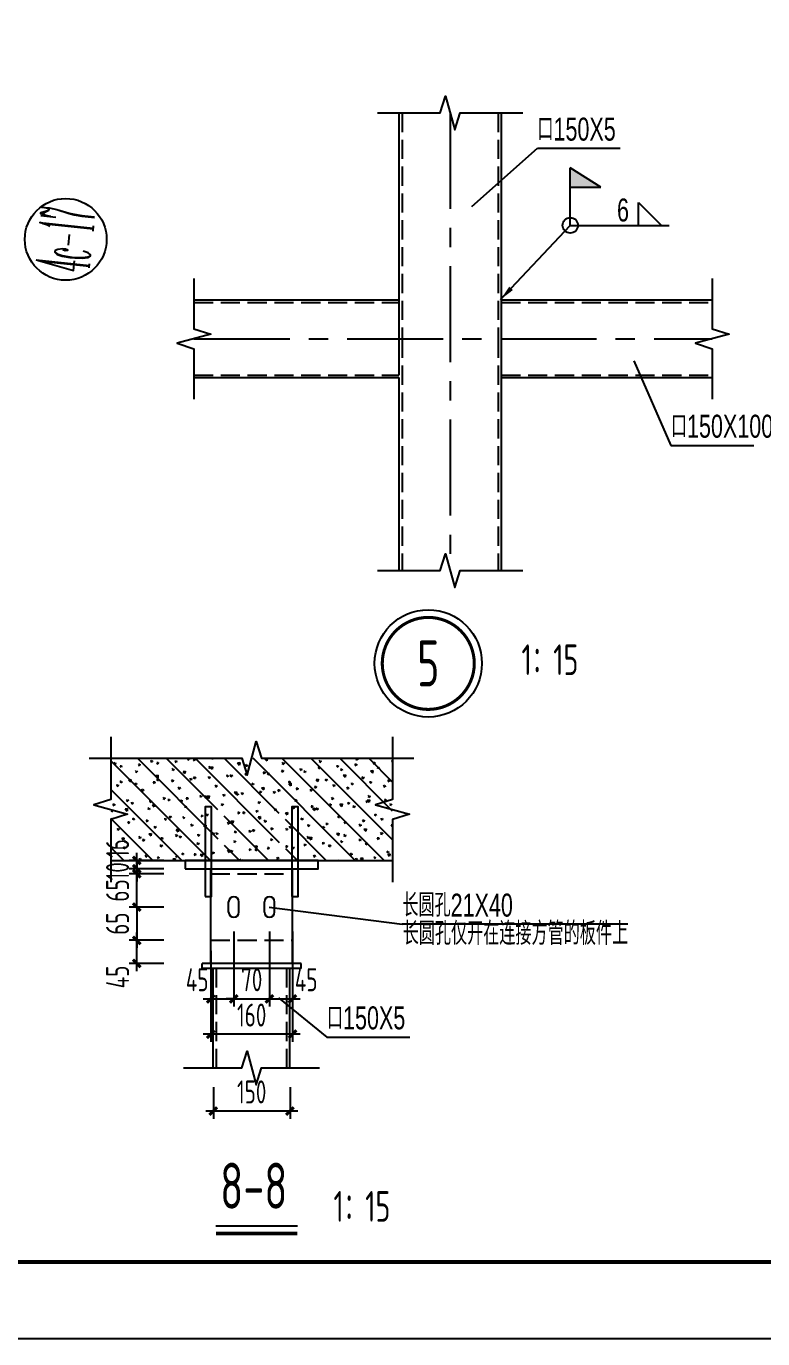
# Model space of a CAD drawing. Extents: x -803796 to -501762, y -1479216 to -846035.
# Drawn here: x -553174 to -538766, y -909035 to -883356 of the extents above; entities that cross this region are included whole.
import ezdxf
from ezdxf.enums import TextEntityAlignment as Align

# ---------------------------------------------------------------- set-up
doc = ezdxf.new("R2010")
doc.units = 0
doc.header["$LTSCALE"] = 1500
doc.linetypes.add('5102-12$0$5102-12$0$5102-12$0$DASH', pattern=[0.35, 0.25, -0.1])
doc.linetypes.add('CENTER', pattern=[2, 1.25, -0.25, 0.25, -0.25])
doc.layers.get('0').update_dxf_attribs({"linetype": 'CONTINUOUS'})
doc.layers.get('Defpoints').update_dxf_attribs({"linetype": 'CONTINUOUS'})
for name, color, linetype in [('AR-INT DECO', 140, 'CONTINUOUS'), ('AXIS', 253, 'CENTER'), ('BORDER', 7, 'CONTINUOUS'), ('DIM', 3, 'CONTINUOUS'), ('HATCH', 254, 'CONTINUOUS'), ('NUM', 7, 'CONTINUOUS'), ('STXT_HF', 7, 'CONTINUOUS'), ('STXT_HF_TEXT', 7, 'CONTINUOUS'), ('TEXT', 7, 'CONTINUOUS'), ('THIN', 7, 'CONTINUOUS'), ('XREF-GRID-04区$0$AXIS', 3, 'CONTINUOUS')]:
    doc.layers.add(name, color=color, linetype=linetype)
doc.styles.add('TSSD_Dimension', font='Tssdeng.shx', dxfattribs={"width": 0.7, "bigfont": 'hztxt.shx'})
doc.styles.add('TSSD_Label', font='tj03-romans1.shx', dxfattribs={"width": 0.7, "bigfont": 'hztxt.shx'})
doc.styles.add('TSSD_NORM', font='tssdeng.shx', dxfattribs={"width": 0.7, "bigfont": 'hztxt.shx'})
doc.styles.add('TSSD_Num', font='tssdeng.shx', dxfattribs={"width": 0.7, "bigfont": 'hztxt.shx'})
doc.styles.add('XREF-GRID-04区$0$_TCH_AXIS', font='COMPLEX', dxfattribs={"bigfont": 'GBCBIG'})
doc.dimstyles.new('TSSD_15_150', dxfattribs={"dimtxt": 450, "dimasz": 150, "dimexe": 150, "dimexo": 375, "dimgap": 150, "dimtad": 1, "dimdec": 0, "dimlfac": 0.1, "dimzin": 0, "dimdsep": 46, "dimtxsty": 'TSSD_Dimension', "dimblk": 'ARCHTICK', "dimblk1": 'ARCHTICK', "dimblk2": 'ARCHTICK', "dimcen": 0, "dimdle": 150, "dimclrt": 7, "dimadec": 0, "dimazin": 0, "dimtfac": 1, "dimtdec": 0, "dimtix": 1, "dimtmove": 2, "dimatfit": 3, "dimfxl": 1, "dimtolj": 1, "dimtzin": 0, "dimarcsym": 0})
doc.dimstyles.new('TSSD_LEADER_STYLE_300.0', dxfattribs={"dimtxt": 0.18, "dimasz": 300, "dimexe": 0.18, "dimexo": 0.0625, "dimgap": 0.09, "dimtad": 0, "dimtih": 1, "dimtoh": 1, "dimdec": 4, "dimzin": 0, "dimdsep": 46, "dimtxsty": 'Standard', "dimcen": 0.09, "dimadec": 0, "dimazin": 0, "dimtfac": 1, "dimtdec": 4, "dimtofl": 0, "dimtmove": 0, "dimatfit": 3, "dimfxl": 1, "dimtolj": 1, "dimtzin": 0, "dimarcsym": 0})

# ---------------------------------------------------------------- blocks, each defined once
blk = doc.blocks.new('ts_idx2')
at = {"color": 0, "linetype": 'ByBlock', "lineweight": -2, "const_width": 0.0333}
blk.add_lwpolyline([(-0.5, 0, 1), (0.5, 0, 1)], format="xyb", close=True, dxfattribs=at)
at = {"color": 0, "linetype": 'ByBlock', "lineweight": -2}
blk.add_circle((0, 0), 0.583, dxfattribs=at)
at = {"color": 0, "linetype": 'ByBlock', "lineweight": -2, "style": 'TSSD_Num', "width": 0.7}
blk.add_attdef('A', text='', height=0.5, dxfattribs=at).set_placement((0, 0), align=Align.MIDDLE_CENTER)
blk = doc.blocks.new('_WELD001')
at = {"linetype": 'ByBlock'}
blk.add_hatch(color=0, dxfattribs=at).paths.add_polyline_path([(0, 1.5), (0, 1), (0.8, 1)])
at = {"color": 0, "linetype": 'ByBlock'}
for p, q in [((0, 0), (0, 1.5)), ((0.8, 1), (0, 1.5)), ((0, 1), (0.8, 1))]:
    blk.add_line(p, q, dxfattribs=at)
blk = doc.blocks.new('_WELD003')
at = {"color": 0, "linetype": 'ByBlock'}
blk.add_circle((0, 0), 0.5, dxfattribs=at)
blk = doc.blocks.new('_WELD004')
at = {"color": 0, "linetype": 'ByBlock'}
for p, q in [((0, 1), (1, 0)), ((0, 0), (0, 1))]:
    blk.add_line(p, q, dxfattribs=at)
blk = doc.blocks.new('_ArchTick')
at = {"color": 0, "linetype": 'ByBlock', "const_width": 0.4}
blk.add_lwpolyline([(-0.5, -0.5), (0.5, 0.5)], dxfattribs=at)
blk = doc.blocks.new('*D342')
at = {"layer": 'Defpoints', "color": 0, "transparency": 16777216}
for p in [(-549514, -903735), (-548014, -903735), (-549514, -904581)]:
    blk.add_point(p, dxfattribs=at)
at = {"layer": 'DIM', "color": 0, "lineweight": -2, "transparency": 16777216}
for p, q in [((-549514, -904110), (-549514, -904731)), ((-548014, -904110), (-548014, -904731)), ((-547864, -904581), (-549664, -904581))]:
    blk.add_line(p, q, dxfattribs=at)
at = {"layer": 'DIM', "color": 0, "lineweight": -2, "transparency": 16777216, "xscale": 150, "yscale": 150, "zscale": 150, "rotation": 180}
blk.add_blockref('_ArchTick', (-549514, -904581), dxfattribs=at)
at = {"layer": 'DIM', "color": 0, "lineweight": -2, "transparency": 16777216, "xscale": 150, "yscale": 150, "zscale": 150}
blk.add_blockref('_ArchTick', (-548014, -904581), dxfattribs=at)
at = {"layer": 'DIM', "color": 7, "transparency": 16777216, "insert": (-548764, -904206), "char_height": 450, "attachment_point": 5, "style": 'TSSD_Dimension'}
blk.add_mtext('\\A1;150', dxfattribs=at)
blk = doc.blocks.new('*D348')
at = {"layer": 'Defpoints', "color": 0, "transparency": 16777216}
for p in [(-549114, -900689), (-549564, -901068), (-549114, -902386)]:
    blk.add_point(p, dxfattribs=at)
at = {"layer": 'DIM', "color": 0, "lineweight": -2, "transparency": 16777216}
for p, q in [((-549114, -901064), (-549114, -902536)), ((-549564, -901443), (-549564, -902536)), ((-549714, -902386), (-548964, -902386))]:
    blk.add_line(p, q, dxfattribs=at)
at = {"layer": 'DIM', "color": 0, "lineweight": -2, "transparency": 16777216, "xscale": 150, "yscale": 150, "zscale": 150, "rotation": 180}
blk.add_blockref('_ArchTick', (-549564, -902386), dxfattribs=at)
at = {"layer": 'DIM', "color": 0, "lineweight": -2, "transparency": 16777216, "xscale": 150, "yscale": 150, "zscale": 150}
blk.add_blockref('_ArchTick', (-549114, -902386), dxfattribs=at)
at = {"layer": 'DIM', "color": 7, "transparency": 16777216, "insert": (-549830, -902011), "char_height": 450, "attachment_point": 5, "style": 'TSSD_Dimension'}
blk.add_mtext('\\A1;45', dxfattribs=at)
blk = doc.blocks.new('*D349')
at = {"layer": 'Defpoints', "color": 0, "transparency": 16777216}
for p in [(-549114, -900689), (-548414, -900689), (-548414, -902386)]:
    blk.add_point(p, dxfattribs=at)
at = {"layer": 'DIM', "color": 0, "lineweight": -2, "transparency": 16777216}
for p, q in [((-549114, -901064), (-549114, -902536)), ((-548414, -901064), (-548414, -902536)), ((-549114, -902386), (-549264, -902386)), ((-549114, -902386), (-548414, -902386)), ((-548414, -902386), (-548264, -902386))]:
    blk.add_line(p, q, dxfattribs=at)
at = {"layer": 'DIM', "color": 0, "lineweight": -2, "transparency": 16777216, "xscale": 150, "yscale": 150, "zscale": 150}
blk.add_blockref('_ArchTick', (-549114, -902386), dxfattribs=at)
at = {"layer": 'DIM', "color": 0, "lineweight": -2, "transparency": 16777216, "xscale": 150, "yscale": 150, "zscale": 150, "rotation": 180}
blk.add_blockref('_ArchTick', (-548414, -902386), dxfattribs=at)
at = {"layer": 'DIM', "color": 7, "transparency": 16777216, "insert": (-548764, -902011), "char_height": 450, "attachment_point": 5, "style": 'TSSD_Dimension'}
blk.add_mtext('\\A1;70', dxfattribs=at)
blk = doc.blocks.new('*D350')
at = {"layer": 'Defpoints', "color": 0, "transparency": 16777216}
for p in [(-548414, -900689), (-547964, -900689), (-547964, -902386)]:
    blk.add_point(p, dxfattribs=at)
at = {"layer": 'DIM', "color": 0, "lineweight": -2, "transparency": 16777216}
for p, q in [((-548414, -901064), (-548414, -902536)), ((-547964, -901064), (-547964, -902536)), ((-548564, -902386), (-547814, -902386))]:
    blk.add_line(p, q, dxfattribs=at)
at = {"layer": 'DIM', "color": 0, "lineweight": -2, "transparency": 16777216, "xscale": 150, "yscale": 150, "zscale": 150, "rotation": 180}
blk.add_blockref('_ArchTick', (-548414, -902386), dxfattribs=at)
at = {"layer": 'DIM', "color": 0, "lineweight": -2, "transparency": 16777216, "xscale": 150, "yscale": 150, "zscale": 150}
blk.add_blockref('_ArchTick', (-547964, -902386), dxfattribs=at)
at = {"layer": 'DIM', "color": 7, "transparency": 16777216, "insert": (-547698, -902011), "char_height": 450, "attachment_point": 5, "style": 'TSSD_Dimension'}
blk.add_mtext('\\A1;45', dxfattribs=at)
blk = doc.blocks.new('*D351')
at = {"layer": 'Defpoints', "color": 0, "transparency": 16777216}
for p in [(-549564, -901920), (-547964, -901920), (-549564, -903077)]:
    blk.add_point(p, dxfattribs=at)
at = {"layer": 'DIM', "color": 0, "lineweight": -2, "transparency": 16777216}
for p, q in [((-549564, -902295), (-549564, -903227)), ((-547964, -902295), (-547964, -903227)), ((-547814, -903077), (-549714, -903077))]:
    blk.add_line(p, q, dxfattribs=at)
at = {"layer": 'DIM', "color": 0, "lineweight": -2, "transparency": 16777216, "xscale": 150, "yscale": 150, "zscale": 150, "rotation": 180}
blk.add_blockref('_ArchTick', (-549564, -903077), dxfattribs=at)
at = {"layer": 'DIM', "color": 0, "lineweight": -2, "transparency": 16777216, "xscale": 150, "yscale": 150, "zscale": 150}
blk.add_blockref('_ArchTick', (-547964, -903077), dxfattribs=at)
at = {"layer": 'DIM', "color": 7, "transparency": 16777216, "insert": (-548764, -902702), "char_height": 450, "attachment_point": 5, "style": 'TSSD_Dimension'}
blk.add_mtext('\\A1;160', dxfattribs=at)
blk = doc.blocks.new('*D406')
at = {"layer": 'Defpoints', "color": 0, "transparency": 16777216}
for p in [(-551012, -899939), (-550109, -899939), (-550109, -900589)]:
    blk.add_point(p, dxfattribs=at)
at = {"layer": 'DIM', "color": 0, "lineweight": -2, "transparency": 16777216}
for p, q in [((-550484, -899939), (-551162, -899939)), ((-551012, -899939), (-551012, -899789)), ((-551012, -900589), (-551012, -899939)), ((-550484, -900589), (-551162, -900589)), ((-551012, -900589), (-551012, -900739))]:
    blk.add_line(p, q, dxfattribs=at)
at = {"layer": 'DIM', "color": 0, "lineweight": -2, "transparency": 16777216, "xscale": 150, "yscale": 150, "zscale": 150}
for p, rotation in [((-551012, -899939), 270), ((-551012, -900589), 90)]:
    blk.add_blockref('_ArchTick', p, dxfattribs=dict(at, rotation=rotation))
at = {"layer": 'DIM', "color": 7, "transparency": 16777216, "insert": (-551387, -900264), "char_height": 450, "attachment_point": 5, "rotation": 90, "style": 'TSSD_Dimension'}
blk.add_mtext('\\A1;65', dxfattribs=at)
blk = doc.blocks.new('*D407')
at = {"layer": 'Defpoints', "color": 0, "transparency": 16777216}
for p in [(-550109, -900589), (-551012, -901239), (-550109, -901239)]:
    blk.add_point(p, dxfattribs=at)
at = {"layer": 'DIM', "color": 0, "lineweight": -2, "transparency": 16777216}
for p, q in [((-551012, -900589), (-551012, -900439)), ((-550484, -900589), (-551162, -900589)), ((-551012, -900589), (-551012, -901239)), ((-550484, -901239), (-551162, -901239)), ((-551012, -901239), (-551012, -901389))]:
    blk.add_line(p, q, dxfattribs=at)
at = {"layer": 'DIM', "color": 0, "lineweight": -2, "transparency": 16777216, "xscale": 150, "yscale": 150, "zscale": 150}
for p, rotation in [((-551012, -900589), 270), ((-551012, -901239), 90)]:
    blk.add_blockref('_ArchTick', p, dxfattribs=dict(at, rotation=rotation))
at = {"layer": 'DIM', "color": 7, "transparency": 16777216, "insert": (-551387, -900914), "char_height": 450, "attachment_point": 5, "rotation": 90, "style": 'TSSD_Dimension'}
blk.add_mtext('\\A1;65', dxfattribs=at)
blk = doc.blocks.new('*D408')
at = {"layer": 'Defpoints', "color": 0, "transparency": 16777216}
for p in [(-551012, -901239), (-550109, -901239), (-550109, -901691, -3)]:
    blk.add_point(p, dxfattribs=at)
at = {"layer": 'DIM', "color": 0, "lineweight": -2, "transparency": 16777216}
for p, q in [((-550484, -901239), (-551162, -901239)), ((-551012, -901841), (-551012, -901089)), ((-550484, -901691), (-551162, -901691))]:
    blk.add_line(p, q, dxfattribs=at)
at = {"layer": 'DIM', "color": 0, "lineweight": -2, "transparency": 16777216, "xscale": 150, "yscale": 150, "zscale": 150}
for p, rotation in [((-551012, -901239), 90), ((-551012, -901691), 270)]:
    blk.add_blockref('_ArchTick', p, dxfattribs=dict(at, rotation=rotation))
at = {"layer": 'DIM', "color": 7, "transparency": 16777216, "insert": (-551387, -901957), "char_height": 450, "attachment_point": 5, "rotation": 90, "style": 'TSSD_Dimension'}
blk.add_mtext('\\A1;45', dxfattribs=at)
blk = doc.blocks.new('*D409')
at = {"layer": 'Defpoints', "color": 0, "transparency": 16777216}
for p in [(-550109, -899679), (-551012, -899839), (-550109, -899839)]:
    blk.add_point(p, dxfattribs=at)
at = {"layer": 'DIM', "color": 0, "lineweight": -2, "transparency": 16777216}
for p, q in [((-550484, -899679), (-551162, -899679)), ((-551012, -899679), (-551012, -899529)), ((-551012, -899679), (-551012, -899839)), ((-550484, -899839), (-551162, -899839)), ((-551012, -899839), (-551012, -899989))]:
    blk.add_line(p, q, dxfattribs=at)
at = {"layer": 'DIM', "color": 0, "lineweight": -2, "transparency": 16777216, "xscale": 150, "yscale": 150, "zscale": 150}
for p, rotation in [((-551012, -899679), 270), ((-551012, -899839), 90)]:
    blk.add_blockref('_ArchTick', p, dxfattribs=dict(at, rotation=rotation))
at = {"layer": 'DIM', "color": 7, "transparency": 16777216, "insert": (-551387, -899443), "char_height": 450, "attachment_point": 5, "rotation": 90, "style": 'TSSD_Dimension'}
blk.add_mtext('\\A1;16', dxfattribs=at)
blk = doc.blocks.new('*D411')
at = {"layer": 'Defpoints', "color": 0, "transparency": 16777216}
for p in [(-551012, -899839), (-550109, -899839), (-550109, -899939)]:
    blk.add_point(p, dxfattribs=at)
at = {"layer": 'DIM', "color": 0, "lineweight": -2, "transparency": 16777216}
for p, q in [((-551012, -899839), (-551012, -899689)), ((-550484, -899839), (-551162, -899839)), ((-550484, -899939), (-551162, -899939)), ((-551012, -899939), (-551012, -899839)), ((-551012, -899939), (-551012, -900089))]:
    blk.add_line(p, q, dxfattribs=at)
at = {"layer": 'DIM', "color": 0, "lineweight": -2, "transparency": 16777216, "xscale": 150, "yscale": 150, "zscale": 150}
for p, rotation in [((-551012, -899839), 270), ((-551012, -899939), 90)]:
    blk.add_blockref('_ArchTick', p, dxfattribs=dict(at, rotation=rotation))
at = {"layer": 'DIM', "color": 7, "transparency": 16777216, "insert": (-551387, -899889), "char_height": 450, "attachment_point": 5, "rotation": 90, "style": 'TSSD_Dimension'}
blk.add_mtext('\\A1;10', dxfattribs=at)

msp = doc.modelspace()

# ---------------------------------------------------------------- hatches: boundary and pattern name
at = {"layer": 'HATCH'}
h = msp.add_hatch(dxfattribs=at)
h.set_pattern_fill('ARMOREDW', color=256, scale=50, style=0)
h.set_pattern_definition([(310, (-36130.73, -1857743.82), (358.63009, 31.37607), [37.5, -412.5]), (5, (-36130.73, -1857743.82), (-69.37567, -376.09607), [30, -330]), (259.5486, (-36100.84, -1857741.2), (289.25469, -344.71977), [31.8701, -350.57106]), (313.8158, (-36130.73, -1857843.8), (533.62052, 82.7595), [56.25, -618.75]), (263.3644, (-36086.26, -1857836.9), (467.33135, -487.05894), [47.80514, -525.8565]), (8.8158, (-36130.73, -1857843.8), (467.33097, -487.0593), [45, -495]), (339, (-36080.73, -1857818.82), (298.45353, 201.309445), [37.5, -412.5]), (34, (-36080.73, -1857818.82), (121.65767, -362.57502), [30, -330]), (288.5486, (-36055.86, -1857802.04), (420.11131, -161.26525), [31.8701, -350.57106]), (315, (-36130.73, -1857743.8), (-282.84271, -282.84271), [])])
h.paths.add_polyline_path([(-546008.7, -899678.8), (-548104.4, -899678.8), (-548104.4, -898626.6), (-548224.4, -898626.6), (-548224.4, -899678.8), (-549304.4, -899678.8), (-549304.4, -898626.6), (-549424.4, -898626.6), (-549424.4, -899678.8), (-551520.2, -899678.8), (-551520.2, -897678.8), (-546008.7, -897678.8)])
h.paths.add_polyline_path([(-546461.7, -899470.6), (-546461.7, -900046.9), (-547050.2, -900046.9), (-547050.2, -899470.6)], flags=9)

# ---------------------------------------------------------------- linework, layer by layer
for p, q in [((-549734.4, -901791.4), (-549734.4, -901691.4)), ((-547794.4, -901791.4), (-547794.4, -901691.4))]:
    msp.add_line(p, q)
at = {"layer": 'AR-INT DECO'}
for p, q in [((-545882.6, -885053.2, -62), (-545882.6, -890179.7, -62)), ((-543882.6, -885053.2, -62), (-543882.6, -889469.7, -62)), ((-549893.3, -888709.7, -62), (-545882.6, -888709.7, -62)), ((-543882.6, -888709.7, -62), (-539753.2, -888709.7, -62)), ((-543882.6, -889469.7, -62), (-543882.6, -894005.3, -62)), ((-549893.3, -890229.7, -62), (-545882.6, -890229.7, -62)), ((-545882.6, -890229.7, -62), (-545882.6, -894005.3, -62)), ((-543882.6, -890229.7, -62), (-539753.2, -890229.7, -62)), ((-551520.2, -899678.8, -5.4), (-546008.7, -899678.8, -5.4)), ((-550602.9, -899678.8, -5.4), (-546926, -899678.8, -5.4)), ((-549514.4, -903735.3), (-549514.4, -901791.4)), ((-548014.4, -903735.3), (-548014.4, -901791.4))]:
    msp.add_line(p, q, dxfattribs=at)
at = {"layer": 'AR-INT DECO', "linetype": '5102-12$0$5102-12$0$5102-12$0$DASH'}
for p, q in [((-545822.6, -885053.2, -62), (-545822.6, -889469.7, -62)), ((-543942.6, -885053.2, -62), (-543942.6, -889469.7, -62)), ((-549893.3, -888759.7, -62), (-545882.6, -888759.7, -62)), ((-543882.6, -888759.7, -62), (-539753.2, -888759.7, -62)), ((-545822.6, -889469.7, -62), (-545822.6, -894005.3, -62)), ((-543942.6, -889469.7, -62), (-543942.6, -894005.3, -62)), ((-549893.3, -890179.7, -62), (-545882.6, -890179.7, -62)), ((-543882.6, -890179.7, -62), (-539753.2, -890179.7, -62)), ((-549454.4, -903735.3), (-549454.4, -901791.4)), ((-548074.4, -903735.3), (-548074.4, -901791.4))]:
    msp.add_line(p, q, dxfattribs=at)
at = {"layer": 'AR-INT DECO', "elevation": -5.4}
for points in [[(-549673, -900380.5), (-549553, -900380.5), (-549553, -898626.6), (-549673, -898626.6)], [(-547975.9, -900380.5), (-547855.9, -900380.5), (-547855.9, -898626.6), (-547975.9, -898626.6)], [(-550064.4, -899838.8), (-547464.4, -899838.8), (-547464.4, -899678.8), (-550064.4, -899678.8)]]:
    msp.add_lwpolyline(points, close=True, dxfattribs=at)
at = {"layer": 'AXIS'}
for p, q in [((-544882.6, -885053.2, -62), (-544882.6, -894005.3, -62)), ((-549893.3, -889469.7, -62), (-539753.2, -889469.7, -62))]:
    msp.add_line(p, q, dxfattribs=at)
at = {"layer": 'BORDER', "elevation": -3.1}
msp.add_lwpolyline([(-590861.8, -909034.9), (-590861.8, -846034.9), (-501761.8, -846034.9), (-501761.8, -909034.9)], close=True, dxfattribs=at)
at = {"layer": 'BORDER', "const_width": 75, "elevation": -3.1}
msp.add_lwpolyline([(-587111.8, -907534.9), (-587111.8, -847534.9), (-503261.8, -847534.9), (-503261.8, -907534.9)], close=True, dxfattribs=at)
at = {"layer": 'DIM'}
for p, q in [((-549564.4, -901691.4), (-549564.4, -899838.8, -5.4)), ((-547964.4, -901691.4), (-547964.4, -899838.8, -5.4)), ((-549214.4, -900688.8, -1.3), (-549214.4, -900488.8, -1.3)), ((-549014.4, -900688.8, -1.3), (-549014.4, -900488.8, -1.3)), ((-548514.4, -900688.8, -1.3), (-548514.4, -900488.8, -1.3)), ((-548314.4, -900688.8, -1.3), (-548314.4, -900488.8, -1.3)), ((-547794.4, -901691.4), (-549734.4, -901691.4)), ((-547794.4, -901791.4), (-549734.4, -901791.4))]:
    msp.add_line(p, q, dxfattribs=at)
at = {"layer": 'DIM', "linetype": '5102-12$0$5102-12$0$5102-12$0$DASH'}
for p, q in [((-549564.4, -899938.8, -3.1), (-547964.4, -899938.8, -3.1)), ((-549564.4, -901238.8), (-547964.4, -901238.8))]:
    msp.add_line(p, q, dxfattribs=at)
at = {"layer": 'DIM'}
for centre, start, end in [((-549114.4, -900488.8, -1.3), 0, 180), ((-548414.4, -900488.8, -1.3), 0, 180), ((-549114.4, -900688.8, -1.3), 180, 0), ((-548414.4, -900688.8, -1.3), 180, 0)]:
    msp.add_arc(centre, 100, start, end, dxfattribs=at)
at = {"layer": 'NUM', "const_width": 75, "elevation": 2.3}
msp.add_lwpolyline([(-549464, -906977.3), (-547868.3, -906977.3)], dxfattribs=at)
at = {"layer": 'NUM', "elevation": 2.3}
msp.add_lwpolyline([(-549464, -906827.3), (-547868.3, -906827.3)], dxfattribs=at)
at = {"layer": 'STXT_HF'}
msp.add_line((-542531.8, -887251.2, -62), (-540596.6, -887251.2, -62), dxfattribs=at)
at = {"layer": 'TEXT'}
for p, q in [((-544456.6, -886881.7), (-543174.7, -885744.2)), ((-543174.7, -885744.2), (-541554.7, -885744.2)), ((-541285.3, -889899), (-540562.6, -891556.3)), ((-540562.6, -891556.3), (-538942.6, -891556.3)), ((-548424.3, -900588.8, -1.3), (-545816.8, -900926.3)), ((-541407.5, -900926.3), (-545816.8, -900926.3)), ((-548241, -902362.7), (-547291.6, -903135.5)), ((-547291.6, -903135.5), (-545671.6, -903135.5))]:
    msp.add_line(p, q, dxfattribs=at)
at = {"layer": 'THIN'}
for points in [[(-546302.6, -885053.2), (-545077.6, -885053.2), (-544972.6, -884723.2), (-544792.6, -885383.2), (-544687.6, -885053.2), (-543462.6, -885053.2)], [(-549893.3, -888289.7), (-549893.3, -889274.7), (-549563.3, -889379.7), (-550223.3, -889559.7), (-549893.3, -889664.7), (-549893.3, -890649.7)], [(-539753.2, -888289.7), (-539753.2, -889274.7), (-539423.2, -889379.7), (-540083.2, -889559.7), (-539753.2, -889664.7), (-539753.2, -890649.7)], [(-546302.6, -894005.3), (-545077.6, -894005.3), (-544972.6, -893675.3), (-544792.6, -894335.3), (-544687.6, -894005.3), (-543462.6, -894005.3)], [(-550094.4, -903735.3), (-548959.4, -903735.3), (-548854.4, -903405.3), (-548674.4, -904065.3), (-548569.4, -903735.3), (-547434.4, -903735.3)]]:
    msp.add_lwpolyline(points, dxfattribs=at)
at = {"layer": 'THIN', "elevation": -5.4}
for points in [[(-551940.2, -897678.8), (-548959.4, -897678.8), (-548854.4, -898008.8), (-548674.4, -897348.8), (-548569.4, -897678.8), (-545588.7, -897678.8)], [(-551520.2, -897258.8), (-551520.2, -898483.8), (-551850.2, -898588.8), (-551190.2, -898768.8), (-551520.2, -898873.8), (-551520.2, -900098.8)], [(-546008.7, -897258.8), (-546008.7, -898483.8), (-546338.7, -898588.8), (-545678.7, -898768.8), (-546008.7, -898873.8), (-546008.7, -900098.8)]]:
    msp.add_lwpolyline(points, dxfattribs=at)
at = {"layer": 'XREF-GRID-04区$0$AXIS'}
msp.add_circle((-552401.9, -887525.3, -6.2), 800, dxfattribs=at)

# ---------------------------------------------------------------- block references
at = {"layer": 'STXT_HF'}
for name, p, xscale, yscale, zscale in [('_WELD001', (-542531.8, -887251.2, -62), 750, 750, 750), ('_WELD004', (-541196.6, -887251.2, -62), 450, 450, 450), ('_WELD003', (-542531.8, -887251.2, -62), 300, 300, 300)]:
    msp.add_blockref(name, p, dxfattribs=dict(at, xscale=xscale, yscale=yscale, zscale=zscale))
at = {"layer": 'THIN'}
ref = msp.add_blockref('ts_idx2', (-545309.4, -895822), dxfattribs=dict(at, xscale=1800, yscale=1800, zscale=1800))
ref.add_attrib('1', '5', dxfattribs={"height": 900, "style": 'TSSD_Num', "width": 0.7}).set_placement((-545309.4, -895822), align=Align.MIDDLE_CENTER)

# ---------------------------------------------------------------- texts
at = {"layer": 'NUM', "style": 'TSSD_NORM', "width": 0.7}
for s, height, p in [(' 1：15', 600, (-543740.2, -896230.3)), ('8-8', 900, (-549381, -906761.4, 2.3)), (' 1：15', 600, (-547418.3, -906925.7, 2.3))]:
    msp.add_text(s, height=height, dxfattribs=at).set_placement(p, align=Align.BOTTOM_LEFT)
at = {"layer": 'STXT_HF_TEXT', "style": 'TSSD_Label', "width": 0.7}
msp.add_text('6', height=450, dxfattribs=at).set_placement((-541616.6, -887176.2, -62))
at = {"layer": 'TEXT', "style": 'TSSD_Label', "width": 0.7}
for s, p in [('口150X5', (-543174.7, -885594.2)), ('口150X100X5', (-540562.6, -891406.3)), ('长圆孔21X40', (-545816.8, -900776.3)), ('口150X5', (-547291.6, -902981.9))]:
    msp.add_text(s, height=450, dxfattribs=at).set_placement(p)
msp.add_text('长圆孔仅开在连接方管的板件上', height=450, dxfattribs=at).set_placement((-545809.6, -901463.8), align=Align.BOTTOM_LEFT)
at = {"layer": 'XREF-GRID-04区$0$AXIS', "color": 7, "style": 'XREF-GRID-04区$0$_TCH_AXIS', "width": 0.257862}
msp.add_text('4c-17', height=1050, rotation=84.07625, dxfattribs=at).set_placement((-551953.1, -888187.5, -6.2), (-551826.7, -886969.2, -6.2), align=Align.FIT)

# ---------------------------------------------------------------- dimensions: what is measured, and where the dimension line sits
at = {"layer": 'DIM'}
for base, p1, p2, angle, picture, middle in [((-551011.9, -899838.8), (-550109.4, -899678.8), (-550109.4, -899838.8), 270, '*D409', (-551386.9, -899443.1)), ((-551011.9, -901238.8, 3.1), (-550109.4, -901691.4), (-550109.4, -901238.8, 3.1), 90, '*D408', (-551386.9, -901957.4, 3.1))]:
    dim = msp.add_linear_dim(base=base, p1=p1, p2=p2, angle=angle, dimstyle='TSSD_15_150', dxfattribs=at)
    dim.commit()
    dim.dimension.update_dxf_attribs({"geometry": picture, "text_midpoint": middle, "dimtype": 160})
for base, p1, p2, angle, picture, middle in [((-551011.9, -899838.8), (-550109.4, -899938.8), (-550109.4, -899838.8), 90, '*D411', (-551386.9, -899888.8)), ((-551011.9, -899938.8, 3.1), (-550109.4, -900588.8, 3.1), (-550109.4, -899938.8, 3.1), 90, '*D406', (-551386.9, -900263.8, 3.1)), ((-551011.9, -901238.8, 3.1), (-550109.4, -900588.8, 3.1), (-550109.4, -901238.8, 3.1), 270, '*D407', (-551386.9, -900913.8, 3.1))]:
    dim = msp.add_linear_dim(base=base, p1=p1, p2=p2, angle=angle, dimstyle='TSSD_15_150', dxfattribs=at)
    dim.commit()
    dim.dimension.update_dxf_attribs({"geometry": picture, "text_midpoint": middle})
for base, p1, p2, picture, middle in [((-549114.4, -902386.4), (-549564.4, -901067.7), (-549114.4, -900688.8), '*D348', (-549830.4, -902011.4)), ((-547964.4, -902386.4), (-548414.4, -900688.8), (-547964.4, -900688.8), '*D350', (-547698.5, -902011.4))]:
    dim = msp.add_linear_dim(base=base, p1=p1, p2=p2, dimstyle='TSSD_15_150', dxfattribs=at)
    dim.commit()
    dim.dimension.update_dxf_attribs({"geometry": picture, "text_midpoint": middle, "dimtype": 160})
for base, p1, p2, picture, middle in [((-548414.4, -902386.4), (-549114.4, -900688.8), (-548414.4, -900688.8), '*D349', (-548764.4, -902011.4)), ((-549564.4, -903076.6), (-547964.4, -901920.4), (-549564.4, -901920.4), '*D351', (-548764.4, -902701.6)), ((-549514.4, -904580.9), (-548014.4, -903735.3), (-549514.4, -903735.3), '*D342', (-548764.4, -904205.9))]:
    dim = msp.add_linear_dim(base=base, p1=p1, p2=p2, dimstyle='TSSD_15_150', dxfattribs=at)
    dim.commit()
    dim.dimension.update_dxf_attribs({"geometry": picture, "text_midpoint": middle})

# ---------------------------------------------------------------- leaders
at = {"layer": 'STXT_HF'}
msp.add_leader([(-543894.9, -888702.8, -62), (-542531.8, -887251.2, -62)], dimstyle='TSSD_LEADER_STYLE_300.0', dxfattribs=at)

doc.saveas('drawing.dxf')
